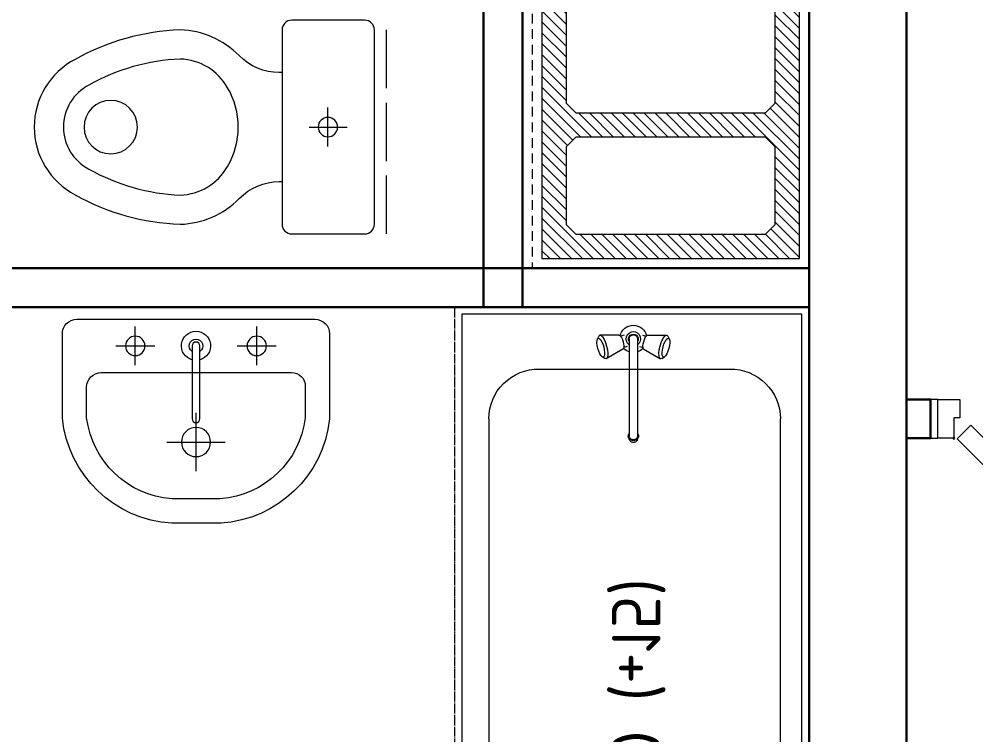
# Model space of a CAD drawing. Header units: millimetres. Extents: x 21366 to 66050, y 8191 to 52826.
# Drawn here: x 52149 to 54119, y 27925 to 29399 of the extents above; entities that cross this region are included whole.
import ezdxf
from ezdxf.enums import TextEntityAlignment as Align

# ---------------------------------------------------------------- set-up
doc = ezdxf.new("R2010")
doc.units = ezdxf.units.MM
for name, pattern in [('200_ШТРИХ', [320, 200, -120]), ('ACAD_ISO02W100', [15, 12, -3]), ('ГОСТ 2.303 5', [24, 20, -1.5, 1, -1.5])]:
    doc.linetypes.add(name, pattern=pattern)
for name, color, linetype, lineweight in [('АР - Вентблок', 36, 'Continuous', 9), ('АР - Двери', 126, 'Continuous', 9), ('АР - Монолит', 56, 'Continuous', 30), ('АР - панель 400', 151, 'Continuous', 30), ('АР - Перегородки 80', 32, 'Continuous', 30), ('АР - Сантехника', 150, 'Continuous', 9)]:
    doc.layers.add(name, color=color, linetype=linetype, lineweight=lineweight)
doc.styles.add('GOST 2.304', font='CS_Gost2304.shx', dxfattribs={"oblique": 15})
doc.styles.add('GOST-2.304_Type-B', font='GOST Common.ttf')

# ---------------------------------------------------------------- blocks, each defined once
blk = doc.blocks.new('*U79')
at = {"ltscale": 100}
for p, q in [((15, 37.50000000000001), (15, -42.49999999999999)), ((46, 37.50000000000001), (15, 37.50000000000001)), ((48, -4.499999999999988), (48, 35.50000000000001)), ((852, -4.499999999999988), (852, 37.50000000000001)), ((852, 37.50000000000001), (885, 37.50000000000001)), ((885, 37.50000000000001), (885, -42.49999999999999)), ((60, -4.499999999999988), (48, -4.499999999999988)), ((60, -42.49999999999999), (60, -4.499999999999988)), ((840, -42.49999999999999), (840, -4.499999999999988)), ((840, -4.499999999999988), (852, -4.499999999999988)), ((15, -42.49999999999999), (60, -42.49999999999999)), ((885, -42.49999999999999), (840, -42.49999999999999))]:
    blk.add_line(p, q, dxfattribs=at)
for points in [[(54.41421356238425, 38.91421356238426), (82.69848480983637, 10.62994231490303), (647.9685176837365, 575.8999751888329), (619.6842464362844, 604.1842464363141)], [(15, -42.49999999999999), (0, -42.49999999999999), (0, 37.50000000000001), (15, 37.50000000000001)], [(885, -42.49999999999999), (900, -42.49999999999999), (900, 37.50000000000001), (885, 37.50000000000001)]]:
    blk.add_lwpolyline(points, close=True, dxfattribs=at)
blk.add_circle((48, 37.50000000000001), 2, dxfattribs=at)
blk.add_arc((56.66666666666666, 37.50000000000001), 800, 0, 44.86495242747803, dxfattribs=at)
blk = doc.blocks.new('Квартира 2К 6450 тип 7 перекидная')
at = {"layer": 'АР - Монолит'}
blk.add_lwpolyline([(1440.000000001863, -5949.999999982538), (1240.000000001863, -5949.999999982538), (1239.999999992549, 200.0000000190921), (1439.999999992549, 200.0000000190921)], close=True, dxfattribs=at)
at = {"layer": 'АР - Перегородки 80', "elevation": 1.00211209565512e-10}
blk.add_lwpolyline([(1490.000000001863, -1289.999999974854), (1490.000000001863, -1209.999999974854), (1440.000000001863, -1209.999999972992), (1440.000000001863, -1289.999999972992)], close=True, dxfattribs=at)
at = {"layer": 'АР - Двери', "xscale": -1, "rotation": 180}
blk.add_blockref('*U79', (1490.000000001863, -1252.499999974854), dxfattribs=at)
blk = doc.blocks.new('Унитаз_700х440')
at = {"color": 0, "ltscale": 50}
for points in [[(195, -220), (45.00000000000003, -220, -0.4146005239819575), (25.00000000000003, -200), (25.00000000000003, 200, -0.414213562373095), (45.00000000000003, 220), (195, 220, -0.414213562373095), (215, 200), (215, -200.0077381732408, -0.4144872275093545)], [(327.054600879847, 81.0621173394029, -0.261096705565823), (424.3535272361534, 139.9624165033691, -0.1187903367283019), (612.3142773997224, 86.5563402813859, -0.608687041363927), (612.314277399606, -86.55634028132775, -0.1187903367370905), (424.3535272365261, -139.9624165033691, -0.2610967063174521), (327.0546006794381, -81.06211708398769, -0.2720703774467945)]]:
    blk.add_lwpolyline(points, format="xyb", close=True, dxfattribs=at)
blk.add_lwpolyline([(215, 112.3308376288042), (220.8660233903793, 112.3308376283967, 0.2021670779692143), (302.9834079109193, 147.0216356421006, -0.1947979330085552), (424.5019031928606, 200, -0.119349185234997), (640.7193747527035, 139.4119299940648, -0.6045438530819183), (640.719374752558, -139.4119299940067, -0.1193491852346755), (424.5019031933236, -200, -0.1947979330091522), (302.9834079109193, -147.021635641926, 0.2021670779692166), (220.8660233903793, -112.3308376282802), (215, -112.3308376286877)], format="xyb", dxfattribs=at)
for points in [[(120.5924611703086, -40.0004883321235), (120.5924611703086, 39.9995116678765)], [(159.392609679664, -0.0004883321234672167), (80.59246117030855, -0.0004883321817032993)]]:
    blk.add_lwpolyline(points, dxfattribs=at)
for centre, radius in [((567.5562819766183, 5.8179239204037e-11), 55), ((120.5924611703086, -0.0004883321234956384), 20)]:
    blk.add_circle(centre, radius, dxfattribs=at)
at = {"layer": 'Defpoints', "linetype": 'ACAD_ISO02W100', "lineweight": -2, "ltscale": 10}
blk.add_lwpolyline([(0, -220.0000000000001), (0, 220)], dxfattribs=at)
blk = doc.blocks.new('Умывальник_550х420')
at = {"color": 0, "ltscale": 50}
for points in [[(54.97897113877116, -274.6120172367664), (230.2879566320398, -274.6120172367664, 0.365452103395076), (444.997823086218, -50.53245835553389), (444.9978230862471, 50.15052155638114, 0.3683872791962284), (228.936844208436, 275.3879827632336), (55.0166750336939, 275.3879827632336, 0.4125878078297611), (24.99782308624708, 245.3110526391538), (24.99782308624708, -244.5350871126866, 0.4122222469683098)], [(163.0029258728027, -224.6120172367664), (227.9798774719238, -224.6120172367664, 0.3570731861470254), (394.9978230862471, -49.688953284116), (394.9978230862471, 50.311046715884, 0.3564698640085138), (227.9798774719238, 225.3879827632337), (165.0231335560093, 225.3879827632337, 0.4117107908543504), (134.9978230862471, 195.2710050920141), (134.9978230862471, -196.3816670628148, 0.4204406638172309)], [(79.99781814863672, 8.295824798988178), (229.9978181486367, 8.295824798988178, -0.9999999999999999), (229.9978181486367, -7.704175201011822), (79.99781814863672, -7.704175201011822, -0.9999999999999999)]]:
    blk.add_lwpolyline(points, format="xyb", close=True, dxfattribs=at)
for points in [[(79.99781814863672, 165.2958247989882), (79.99781814863672, 85.29582479898818)], [(119.9978181486367, 125.2958247989882), (39.99781814863672, 125.2958247989882)], [(277.9976050387777, 60.21390451129992), (277.9976050387777, -59.78609548870008)], [(337.9976050387777, 0.2139045112999156), (217.9976050387777, 0.2139045112999156)], [(79.99781814863672, -84.70417520101182), (79.99781814863672, -164.7041752010118)], [(119.9978181486367, -124.7041752010118), (39.99781814863672, -124.7041752010118)]]:
    blk.add_lwpolyline(points, dxfattribs=at)
for centre, radius in [((79.99781814863672, 125.2958247989882), 20), ((277.9976050387777, 0.2139045112999156), 30), ((79.99781814863672, -124.7041752010118), 20)]:
    blk.add_circle(centre, radius, dxfattribs=at)
for radius, start, end in [(30, 15.46600995333712, 344.5339900466629), (14, 34.8499045783332, 325.1500954216668)]:
    blk.add_arc((79.99781814863672, 0.2958247989881784), radius, start, end, dxfattribs=at)
at = {"layer": 'Defpoints', "linetype": 'ACAD_ISO02W100', "lineweight": -2, "ltscale": 10}
blk.add_lwpolyline([(0, 275.3110527102253), (0, -274.6889592702501)], dxfattribs=at)
at = {"layer": 'АР - Сантехника', "linetype": 'ACAD_ISO02W100', "ltscale": 10, "style": 'GOST 2.304', "width": 0.7}
blk.add_attdef('NAME', text='', height=250, dxfattribs=at).set_placement((277.9976050387486, 0.213904511241708, -0.0007537256785641572), align=Align.MIDDLE_CENTER)
blk = doc.blocks.new('Ванна 170х70 (+15)')
at = {"layer": 'АР - Сантехника'}
for p, q in [((15, 15), (14.99999999860302, 1715)), ((14.99999999860302, 1715), (714.999999998603, 1715.000000000582)), ((714.999999998603, 1715.000000000582), (715, 15.00000000058208)), ((714.9999999988358, 1715.000000000582), (714.9999999988358, 1715.000000000582)), ((287.1213298963849, 1661.123102940153), (286.9458114879671, 1656.495353865903)), ((286.9458114879671, 1656.495353865903), (287.5408817508724, 1650.882759716827)), ((288.0502560113091, 1664.313010616926), (287.1213298963849, 1661.123102940153)), ((290.9515600271989, 1670.013443472795), (288.0502560113091, 1664.313010616926)), ((289.6416600721423, 1665.752826507203), (288.0502560113091, 1664.313010616926)), ((291.7397643614095, 1665.301611399744), (289.6416600721423, 1665.752826507203)), ((292.9408151030075, 1671.813213335583), (290.9515600271989, 1670.013443472795)), ((294.1391918135341, 1663.003533373587), (291.7397643614095, 1665.301611399744)), ((332.2750076081138, 1672.00001664809), (292.9408151030075, 1671.813213335583)), ((295.5634454649407, 1671.249194451375), (292.9408151030075, 1671.813213335583)), ((296.6050697511528, 1659.083544316934), (294.1391918135341, 1663.003533373587)), ((298.5627297798637, 1668.37659691833), (295.5634454649407, 1671.249194451375)), ((298.8960208611097, 1653.92536007124), (296.6050697511528, 1659.083544316934)), ((301.6450772017706, 1663.476610597689), (298.5627297798637, 1668.37659691833)), ((304.5087660893332, 1657.028880290687), (301.6450772017706, 1663.476610597689)), ((306.8734786214773, 1649.664554763352), (304.5087660893332, 1657.028880290687)), ((333.8485858251806, 1671.661605317611), (332.2750076081138, 1672.00001664809)), ((335.6481564140413, 1669.938046797877), (333.8485858251806, 1671.661605317611)), ((337.4975648673717, 1666.998055005446), (335.6481564140413, 1669.938046797877)), ((343.2080923712347, 1671.823699339991), (335.7235348632094, 1669.818218200002)), ((339.215778199723, 1663.129416821059), (337.4975648673717, 1666.998055005446)), ((340.6346057190094, 1658.710821504705), (339.215778199723, 1663.129416821059)), ((341.6151627020445, 1654.174791952129), (340.6346057190094, 1658.710821504705)), ((342.061465399107, 1649.965346340323), (341.6151627020445, 1654.174791952129)), ((353.3794947226997, 1664.403372356668), (353.3794947229326, 1464.320372356568)), ((370.3794947226997, 1664.403372356726), (370.3794947229326, 1464.320372356626)), ((380.5508970736992, 1671.82369934005), (388.0354545817245, 1669.81821820006)), ((382.1438267428894, 1654.174791952188), (381.6975240458269, 1649.965346340381)), ((383.1243837259244, 1658.710821504763), (382.1438267428894, 1654.174791952188)), ((384.5432112452108, 1663.129416821117), (383.1243837259244, 1658.710821504763)), ((386.2614245775621, 1666.998055005504), (384.5432112452108, 1663.129416821117)), ((388.1108330308925, 1669.938046797935), (386.2614245775621, 1666.998055005504)), ((389.9104036197532, 1671.661605317669), (388.1108330308925, 1669.938046797935)), ((391.48398183682, 1672.000016648148), (389.9104036197532, 1671.661605317669)), ((391.48398183682, 1672.000016648148), (430.8181743419264, 1671.813213335699)), ((419.2502233556006, 1657.028880290803), (416.8855108234566, 1649.664554763469)), ((422.1139122431632, 1663.476610597805), (419.2502233556006, 1657.028880290803)), ((425.1962596650701, 1668.376596918446), (422.1139122431632, 1663.476610597805)), ((427.1539196942467, 1659.083544317051), (424.8629685842898, 1653.925360071356)), ((428.1955439799931, 1671.249194451491), (425.1962596650701, 1668.376596918446)), ((429.6197976318654, 1663.003533373703), (427.1539196942467, 1659.083544317051)), ((430.8181743419264, 1671.813213335699), (428.1955439799931, 1671.249194451491)), ((432.0192250835244, 1665.30161139986), (429.6197976318654, 1663.003533373703)), ((432.807429417735, 1670.013443472912), (430.8181743419264, 1671.813213335699)), ((434.1173293732572, 1665.75282650732), (432.0192250835244, 1665.30161139986)), ((432.807429417735, 1670.013443472912), (435.7087334340904, 1664.313010617043)), ((435.7087334340904, 1664.313010617043), (434.1173293732572, 1665.75282650732)), ((436.637659548549, 1661.12310294027), (435.7087334340904, 1664.313010617043)), ((436.2181076940615, 1650.882759716944), (436.8131779569667, 1656.495353866019)), ((436.8131779569667, 1656.495353866019), (436.637659548549, 1661.12310294027)), ((287.5408817508724, 1650.882759716827), (288.8482910615858, 1644.834720313316)), ((288.8482910615858, 1644.834720313316), (290.7400610868353, 1638.943259891588)), ((290.7400610868353, 1638.943259891588), (293.0310121967923, 1633.785075645894)), ((300.7877908863593, 1648.033899649512), (298.8960208611097, 1653.92536007124)), ((302.0952001970727, 1641.985860246001), (300.7877908863593, 1648.033899649512)), ((302.6902704599779, 1636.373266096925), (302.0952001970727, 1641.985860246001)), ((302.5147520515602, 1631.745517022442), (302.6902704599779, 1636.373266096925)), ((340.0395789614413, 1643.022241859464), (305.8817673583981, 1623.516922021052)), ((308.5077402594034, 1642.104505509138), (306.8734786214773, 1649.664554763352)), ((309.2515780881513, 1635.088762822561), (308.5077402594034, 1642.104505509138)), ((309.0321800776292, 1629.304076479748), (309.2515780881513, 1635.088762822561)), ((340.0395789614413, 1643.022241859464), (341.2331320068333, 1644.10210377723)), ((341.2331320068333, 1644.10210377723), (341.9298265927937, 1646.494534534635)), ((341.9298265927937, 1646.494534534635), (342.061465399107, 1649.965346340323)), ((349.370720873354, 1648.628342340467), (341.9351919458713, 1646.635998368962)), ((353.2270188799594, 1637.773789900355), (353.3794947226997, 1637.749640099239)), ((370.3794947226997, 1637.749640099297), (370.5319705649745, 1637.773789900413)), ((374.3882685715798, 1648.628342340526), (381.8237974990625, 1646.63599836902)), ((381.6975240458269, 1649.965346340381), (381.8291628521401, 1646.494534534693)), ((381.8291628521401, 1646.494534534693), (382.5258574381005, 1644.102103777288)), ((382.5258574381005, 1644.102103777288), (383.7194104839582, 1643.022241859522)), ((383.7194104839582, 1643.022241859522), (417.8772220865358, 1623.516922021168)), ((415.2512491855305, 1642.104505509255), (414.5074113567825, 1635.088762822677)), ((414.5074113567825, 1635.088762822677), (414.7268093673047, 1629.304076479864)), ((416.8855108234566, 1649.664554763469), (415.2512491855305, 1642.104505509255)), ((421.6637892478611, 1641.985860246117), (421.0687189849559, 1636.373266097042)), ((421.0687189849559, 1636.373266097042), (421.2442373933736, 1631.745517022558)), ((422.9711985585745, 1648.033899649628), (421.6637892478611, 1641.985860246117)), ((424.8629685842898, 1653.925360071356), (422.9711985585745, 1648.033899649628)), ((430.7279772481415, 1633.78507564601), (433.0189283580985, 1638.943259891705)), ((433.0189283580985, 1638.943259891705), (434.9106983838137, 1644.834720313433)), ((434.9106983838137, 1644.834720313433), (436.2181076940615, 1650.882759716944)), ((293.0310121967923, 1633.785075645894), (295.4968901344109, 1629.865086589241)), ((295.4968901344109, 1629.865086589241), (297.8963175865356, 1627.567008562852)), ((297.8963175865356, 1627.567008562852), (299.9944218758028, 1627.115793455625)), ((303.2591369964648, 1624.08094090526), (297.8963175865356, 1627.567008562852)), ((299.9944218758028, 1627.115793455625), (301.585825936636, 1628.555609345902)), ((301.585825936636, 1628.555609345902), (302.5147520515602, 1631.745517022442)), ((303.2591369964648, 1624.08094090526), (305.8817673583981, 1623.516922021052)), ((305.8817673583981, 1623.516922021052), (307.8710224342067, 1625.31669188384)), ((307.8710224342067, 1625.31669188384), (309.0321800776292, 1629.304076479748)), ((414.7268093673047, 1629.304076479864), (415.8879670107272, 1625.316691883956)), ((415.8879670107272, 1625.316691883956), (417.8772220865358, 1623.516922021168)), ((417.8772220865358, 1623.516922021168), (420.499852448469, 1624.080940905376)), ((420.499852448469, 1624.080940905376), (425.8626718583982, 1627.567008562968)), ((421.2442373933736, 1631.745517022558), (422.1731635082979, 1628.555609346018)), ((422.1731635082979, 1628.555609346018), (423.764567569131, 1627.115793455741)), ((423.764567569131, 1627.115793455741), (425.8626718583982, 1627.567008562968)), ((425.8626718583982, 1627.567008562968), (428.2620993105229, 1629.865086589358)), ((428.2620993105229, 1629.865086589358), (430.7279772481415, 1633.78507564601)), ((558.2022750524338, 1602.37388970278), (161.2458892506547, 1602.379442633362)), ((59.36058068764396, 365.8012135571917), (59.36058068671264, 1499.890280219435)), ((659.3605806867126, 1499.890142056975), (659.360580687644, 365.8012135577155)), ((715, 15.00000000058208), (15, 15)), ((15, 15), (15, 15))]:
    blk.add_line(p, q, dxfattribs=at)
at = {"layer": 'АР - Сантехника', "linetype": 'ГОСТ 2.303 5'}
blk.add_lwpolyline([(-1.164153218269348e-09, 1730), (729.9999999988358, 1730.000000000582), (730, 5.820766091346741e-10), (0, 0)], close=True, dxfattribs=at)
at = {"layer": 'АР - Сантехника'}
for points in [[(353.3794947229326, 1469.772507925052), (352.5935085504316, 1468.655136927264), (351.9939849060029, 1467.450723891379), (351.5929622207768, 1466.183453421574), (351.3984930259176, 1464.878772298805), (351.4144822619855, 1463.562878509518), (351.6406088648364, 1462.26219519088), (352.0723322145641, 1461.002840053057), (352.700983309187, 1459.810100937728), (353.5139388404787, 1458.707928036572), (354.4948746669106, 1457.718452972826), (355.6240936052054, 1456.86154439766), (356.8789209485985, 1456.15440902859), (358.2341597736813, 1455.611246138345), (359.6625968953595, 1455.242962433258), (361.1355493073352, 1455.056953047169), (362.6234401380643, 1455.056953047169), (364.0963925505057, 1455.242962433258), (365.5248296721838, 1455.611246138345), (366.880068496801, 1456.15440902859), (368.1348958401941, 1456.861544397718), (369.2641147784889, 1457.718452972884), (370.2450506049208, 1458.707928036631), (371.0580061362125, 1459.810100937786), (371.6866572308354, 1461.002840053116), (372.1183805805631, 1462.262195190939), (372.344507183414, 1463.562878509576), (372.3604964194819, 1464.878772298864), (372.1660272246227, 1466.183453421632), (371.7650045393966, 1467.450723891438), (371.1654808954336, 1468.655136927322), (370.3794947229326, 1469.77250792511)], [(353.3794947229326, 1464.320372356568), (353.4841438275762, 1463.144299629144), (353.7955143344589, 1461.997185715707), (354.3059392669238, 1460.907276367303), (355.0028502703644, 1459.901408769656), (355.8690870827995, 1459.00435072137), (356.8833200782537, 1458.238190768287), (358.0205754749477, 1457.621794311795), (359.2528502703644, 1457.170339077944), (360.549801770132, 1456.894941393053), (361.8794947229326, 1456.802382462192), (363.2091876757331, 1456.894941393053), (364.5061391750351, 1457.170339077944), (365.7384139704518, 1457.621794311795), (366.8756693671457, 1458.238190768287), (367.8899023626, 1459.004350721429), (368.7561391750351, 1459.901408769714), (369.4530501784757, 1460.907276367361), (369.9634751114063, 1461.997185715765), (370.2748456178233, 1463.144299629203), (370.3794947229326, 1464.320372356626)], [(353.3794947229326, 1458.868236788083), (353.4841438275762, 1457.68241949915), (353.7955143344589, 1456.525800967356), (354.3059392669238, 1455.426860979758), (355.0028502703644, 1454.412659085589), (355.8690870827995, 1453.508168301778), (356.8833200782537, 1452.735660193022), (358.0205754749477, 1452.114156472962), (359.2528502703644, 1451.658960625762), (360.549801770132, 1451.381281083915), (361.8794947229326, 1451.287955239415), (363.2091876757331, 1451.381281083915), (364.5061391750351, 1451.658960625762), (365.7384139704518, 1452.114156472962), (366.8756693671457, 1452.735660193022), (367.8899023626, 1453.508168301836), (368.7561391750351, 1454.412659085647), (369.4530501784757, 1455.426860979816), (369.9634751114063, 1456.525800967414), (370.2748456178233, 1457.682419499208), (370.3794947229326, 1458.868236788141)]]:
    blk.add_lwpolyline(points, dxfattribs=at)
for centre, radius, start, end in [((361.8794947226997, 1664.403372356668), 28.00000000000001, 13.41645926347605, 166.5835407367557), ((361.8794947226997, 1664.403372356668), 15, 304.5181078399733, 235.4818921600267), ((361.8794947226997, 1664.403372356668), 9.999999999999996, 328.2116693909996, 211.7883306090004), ((361.8794947226997, 1664.403372356668), 8.5, 0, 180), ((361.8794947226997, 1664.403372356668), 28.00000000000001, 223.4164592624323, 252.3277617374862), ((361.8794947226997, 1664.403372356668), 28.00000000000001, 287.6722382625137, 316.5835407375677), ((161.8528551415075, 1499.888965431659), 102.4922744631437, 89.24097123977641, 179.999265000058), ((556.8683062237687, 1499.890296616883), 102.4922744631437, 359.9999135957448, 90.75902876022359), ((359.360580687644, 365.8012135574245), 300, 180, 0)]:
    blk.add_arc(centre, radius, start, end, dxfattribs=at)
at = {"layer": 'АР - Сантехника', "linetype": 'Continuous', "style": 'GOST-2.304_Type-B'}
blk.add_text('170 х 70 (+15)', height=100, rotation=90, dxfattribs=at).set_placement((356.1551832812838, 771.4693985569174), align=Align.MIDDLE_CENTER)
blk = doc.blocks.new('Вентблок 900 х 530')
at = {"layer": 'АР - Вентблок', "lineweight": 5}
h = blk.add_hatch(dxfattribs=at)
h.set_pattern_fill('ANSI31', color=256, scale=5)
h.set_pattern_definition([(45, (-3927617.913214789, -709139.5744838442), (-11.22532015133644, 11.22532015133644), [])])
h.paths.add_polyline_path([(-19.99999999999997, 920), (-550, 920), (-550, 20), (-19.99999999999997, 20)])
h.paths.add_polyline_path([(-480, 670), (-500, 690), (-499.9999999999999, 849.9999999997672), (-480, 869.9999999997672), (-90, 869.9999999997672), (-70, 849.9999999997672), (-70, 690), (-89.99999999999999, 670)], flags=16)
h.paths.add_polyline_path([(-90, 620), (-70, 600), (-70, 90), (-90.00000000000004, 70), (-480, 69.99999999976717), (-500, 89.99999999976717), (-500, 600), (-480, 620)], flags=16)
at = {"layer": 'АР - Вентблок', "linetype": '200_ШТРИХ', "lineweight": 5, "ltscale": 0.1}
blk.add_lwpolyline([(-570, 0), (-570, 940), (0, 940), (0, 0)], close=True, dxfattribs=at)
at = {"layer": 'АР - Вентблок', "linetype": 'ByBlock'}
for points in [[(-550, 20), (-550, 920), (-20, 920), (-20, 20)], [(-500, 690), (-500, 849.9999999997672), (-480, 869.9999999997672), (-90, 869.9999999997672), (-70, 849.9999999997672), (-70, 690), (-90, 670), (-480, 670)], [(-500, 89.99999999976717), (-500, 600), (-480, 620), (-90, 620), (-70, 600), (-70, 90), (-90, 70), (-480, 69.99999999976717)]]:
    blk.add_lwpolyline(points, close=True, dxfattribs=at)
blk = doc.blocks.new('Квартира 1К 6300 тип 27-3')
at = {"layer": 'АР - Монолит'}
blk.add_lwpolyline([(-200, -2.793967723846436e-09), (0, -2.793967723846436e-09), (0, -6150.000000002794), (-200, -6150.000000002794)], close=True, dxfattribs=at)
at = {"layer": 'АР - Перегородки 80'}
for points in [[(-870, -1219.999999999767), (-790, -1219.999999999767), (-790, -200), (-870, -200)], [(-2179.999999999069, -1219.999999999534), (-200, -1220), (-200, -1140), (-2179.999999999069, -1139.999999999534)]]:
    blk.add_lwpolyline(points, close=True, dxfattribs=at)
at = {"xscale": -1, "rotation": 180}
blk.add_blockref('Вентблок 900 х 530', (-200, -200), dxfattribs=at)
at = {"layer": 'АР - панель 400', "xscale": -1}
blk.add_blockref('Ванна 170х70 (+15)', (-200.0000000009313, -2950), dxfattribs=at)
at = {"layer": 'АР - Сантехника', "xscale": -1}
blk.add_blockref('Унитаз_700х440', (-1070, -849.4680381424259), dxfattribs=at)
at = {"layer": 'АР - Сантехника', "xscale": -1, "rotation": 89.99999999999993}
blk.add_blockref('Умывальник_550х420', (-1461.738199873827, -1219.999999989057), dxfattribs=at)
blk = doc.blocks.new('H_Section_3')
at = {"rotation": 56.96711930257281}
for name, p in [('Квартира 2К 6450 тип 7 перекидная', (4468.825068204664, -8500.00603001425, 1.164974482950111e-09)), ('Квартира 1К 6300 тип 27-3', (5086.126455394551, -7183.746525238734, 1.164974482950111e-09))]:
    blk.add_blockref(name, p, dxfattribs=at)

msp = doc.modelspace()

# ---------------------------------------------------------------- block references
at = {"rotation": 303.0328806974269}
msp.add_blockref('H_Section_3', (57225.46005968023, 38206.11391511731, 1.044764153914768e-07), dxfattribs=at)

doc.saveas('drawing.dxf')
